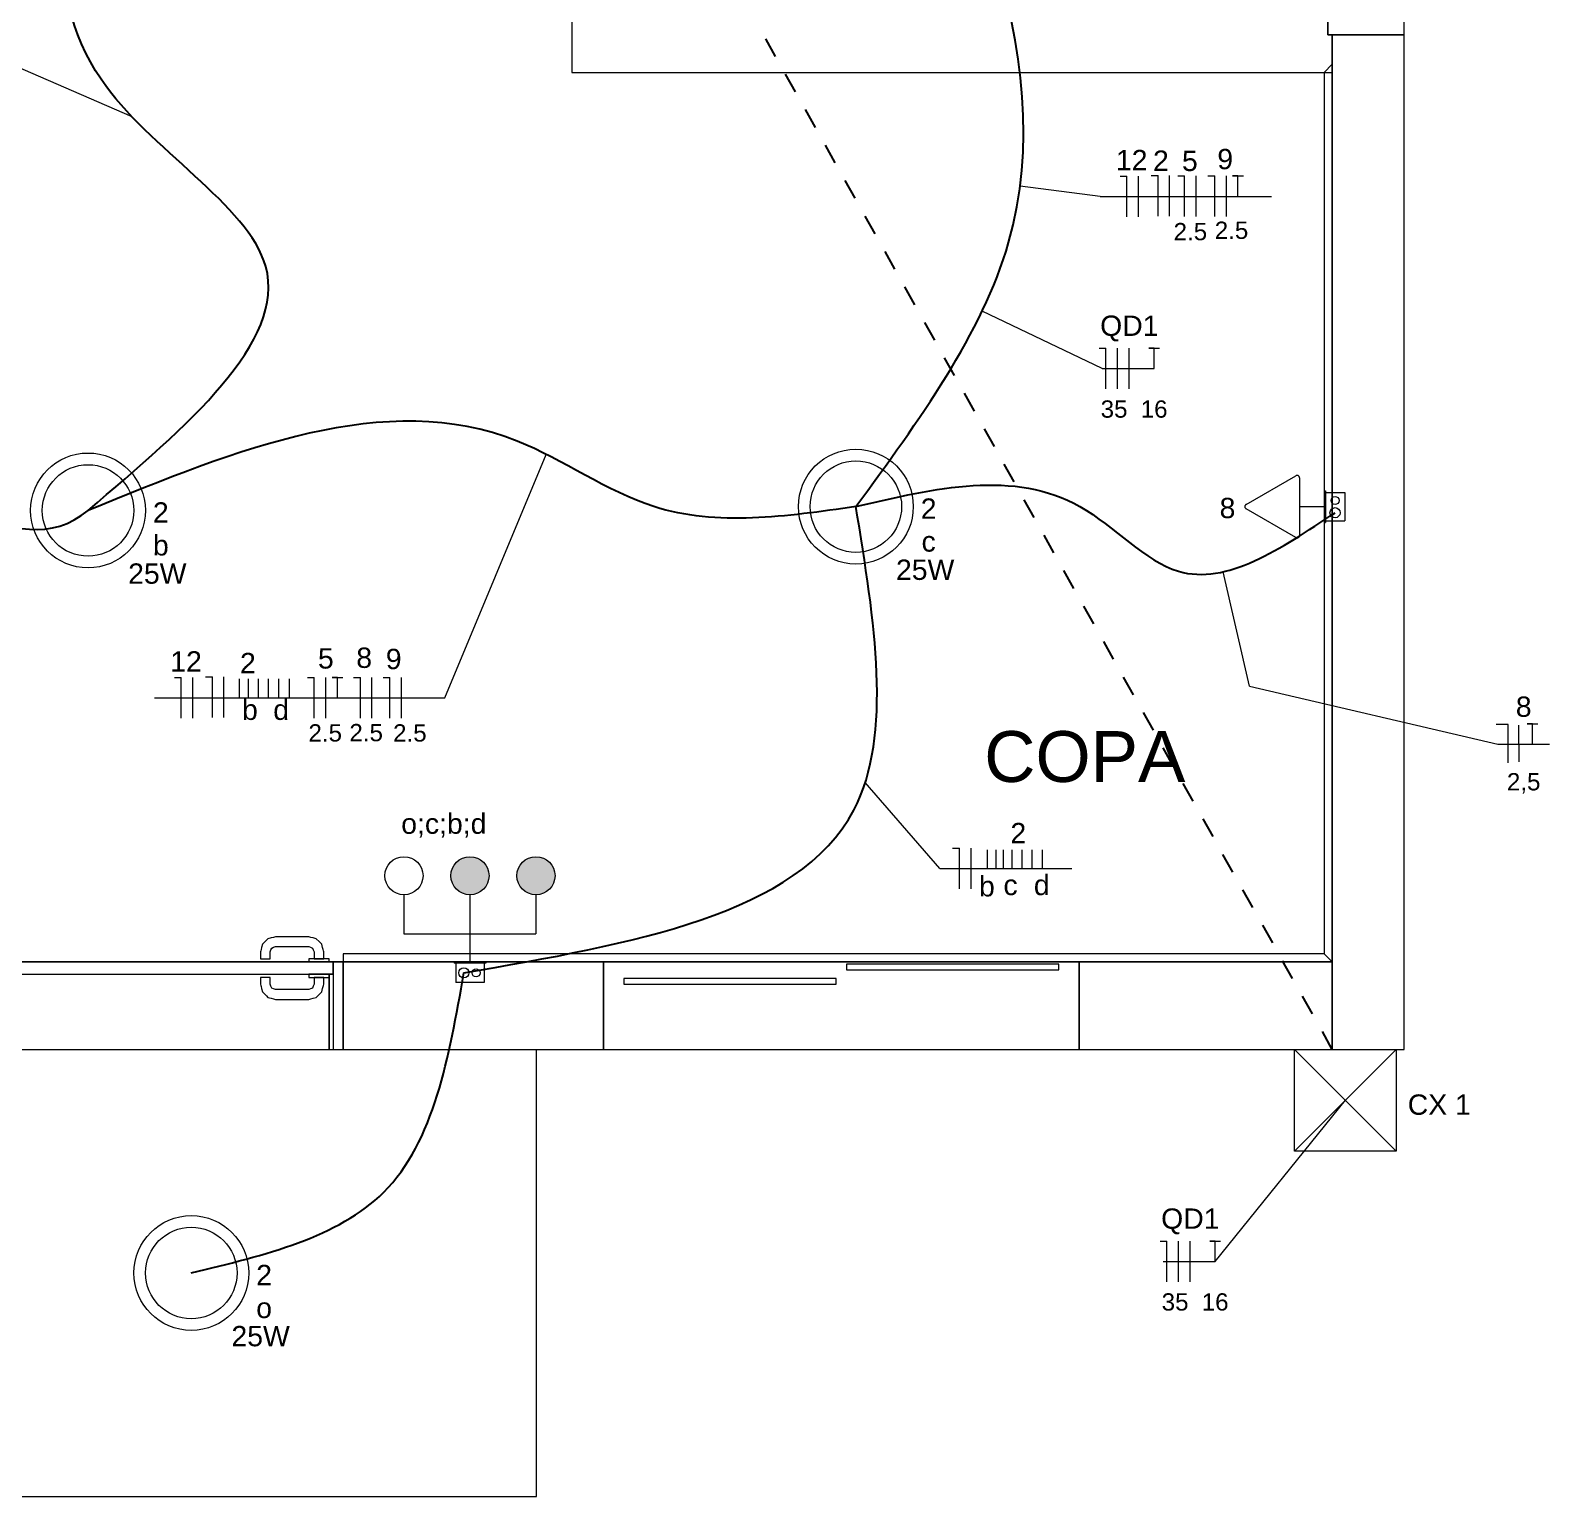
# Model space of a CAD drawing. Header units: millimetres. Extents: x 3.1 to 48, y 1.7 to 17.8.
# Drawn here: x 10.93 to 18.4, y 2.78 to 9.99 of the extents above; entities that cross this region are included whole.
import ezdxf

# ---------------------------------------------------------------- set-up
doc = ezdxf.new("R2010")
doc.units = ezdxf.units.MM
doc.linetypes.add('ACAD_ISO07W100', pattern=[3, 0, -3])
for name, color, linetype, lineweight in [('Caixas de passagem', 134, 'Continuous', 5), ('EL-Fios (Fase 1)', 2, 'Continuous', 15), ('EL-Fios (Fase 2)', 18, 'Continuous', 15), ('EL-Fios (Neutro)', 154, 'Continuous', 15), ('EL-Fios (Retorno)', 10, 'Continuous', 15), ('EL-Fios (Terra)', 92, 'Continuous', 15), ('EL-Interruptor', 3, 'Continuous', 20), ('EL-Lâmpada', 22, 'Continuous', 20), ('EL-Textos fios', 1, 'Continuous', 9), ('EL-Tomadas', 150, 'Continuous', 20), ('IFC-Caixa de passagem-Contorno', 44, 'Continuous', 5), ('IFC-Elemento construtivo genérico-Contorno', 253, 'Continuous', 5), ('IFC-Janela-Contorno', 253, 'Continuous', 5), ('IFC-Laje-Contorno', 253, 'Continuous', 5), ('IFC-Parede padrão-Contorno', 253, 'Continuous', 5), ('IFC-Porta-Contorno', 253, 'Continuous', 5), ('P-Simbol', 5, 'Continuous', 20), ('Textos', 2, 'Continuous', 9)]:
    doc.layers.add(name, color=color, linetype=linetype, lineweight=lineweight)
doc.layers.add('El- Eletroduto Piso', color=4, linetype='ACAD_ISO07W100')
doc.layers.add('EL-Eletroduto', color=30, linetype='Continuous')
doc.styles.add('Arial', font='arial.ttf')
doc.styles.get("Standard").update_dxf_attribs({"font": 'arial.ttf'})

msp = doc.modelspace()

# ---------------------------------------------------------------- hatches: boundary and pattern name
at = {"layer": 'EL-Interruptor', "linetype": 'Continuous'}
for points in [[(13.1357, 5.9124), (13.1209, 5.9193), (13.1051, 5.9235), (13.0888, 5.925), (13.0725, 5.9235), (13.0567, 5.9193), (13.0419, 5.9124), (13.0285, 5.903), (13.017, 5.8915), (13.0076, 5.8781), (13.0007, 5.8633), (12.9965, 5.8475), (12.9951, 5.8312), (12.9965, 5.8149), (13.0007, 5.7992), (13.0076, 5.7843), (13.017, 5.771), (13.0285, 5.7594), (13.0419, 5.75), (13.0567, 5.7431), (13.0725, 5.7389), (13.0888, 5.7375), (13.1051, 5.7389), (13.1209, 5.7431), (13.1357, 5.75), (13.1491, 5.7594), (13.1606, 5.771), (13.17, 5.7843), (13.1769, 5.7992), (13.1811, 5.8149), (13.1825, 5.8312), (13.1811, 5.8475), (13.1769, 5.8633), (13.17, 5.8781), (13.1606, 5.8915), (13.1491, 5.903), (13.1357, 5.9124)], [(13.4135, 5.925), (13.3973, 5.9235), (13.3815, 5.9193), (13.3667, 5.9124), (13.3533, 5.903), (13.3417, 5.8915), (13.3324, 5.8781), (13.3255, 5.8633), (13.3212, 5.8475), (13.3198, 5.8312), (13.3212, 5.8149), (13.3255, 5.7992), (13.3324, 5.7843), (13.3417, 5.771), (13.3533, 5.7594), (13.3667, 5.75), (13.3815, 5.7431), (13.3973, 5.7389), (13.4135, 5.7375), (13.4298, 5.7389), (13.4456, 5.7431), (13.4604, 5.75), (13.4738, 5.7594), (13.4854, 5.771), (13.4947, 5.7843), (13.5016, 5.7992), (13.5059, 5.8149), (13.5073, 5.8312), (13.5059, 5.8475), (13.5016, 5.8633), (13.4947, 5.8781), (13.4854, 5.8915), (13.4738, 5.903), (13.4604, 5.9124), (13.4456, 5.9193), (13.4298, 5.9235), (13.4135, 5.925)]]:
    msp.add_hatch(color=81, dxfattribs=at).paths.add_polyline_path(points)

# ---------------------------------------------------------------- linework, layer by layer
at = {"layer": 'Caixas de passagem'}
for p, q in [((17.146, 4.977), (17.646, 4.477)), ((17.146, 4.477), (17.646, 4.977))]:
    msp.add_line(p, q, dxfattribs=at)
msp.add_lwpolyline([(17.146, 4.977), (17.646, 4.977), (17.646, 4.477), (17.146, 4.477), (17.146, 4.977)], dxfattribs=at)
at = {"layer": 'El- Eletroduto Piso', "ltscale": 0.01}
msp.add_line((17.3316, 4.977), (12.5958, 13.4233), dxfattribs=at)
at = {"layer": 'EL-Eletroduto'}
for points in [[(14.9874, 7.6471), (15.7388, 8.9456), (14.9874, 11.961)], [(11.2096, 7.6281), (12.084, 8.8279), (11.2738, 9.749), (11.2096, 11.3435)], [(8.1856, 8.463), (9.8997, 8.0777), (11.2096, 7.6281), (11.2102, 7.6286)], [(14.9874, 7.6471), (13.9938, 7.6471), (13.3216, 7.9689), (11.2096, 7.6281)], [(14.9874, 7.6471), (16.0899, 7.6471), (16.5754, 7.3288), (17.3452, 7.6171)], [(13.0588, 5.3534), (14.9775, 6.1544), (14.9874, 7.6471)], [(11.7177, 3.877), (12.6642, 4.2744), (13.0588, 5.3534)]]:
    msp.add_spline(points, degree=3, dxfattribs=at)
at = {"layer": 'EL-Fios (Fase 1)'}
for p, q in [((16.3779, 9.0732), (16.3779, 9.2732)), ((16.8103, 9.0744), (16.8103, 9.2744)), ((16.2746, 8.2264), (16.2746, 8.4264)), ((11.7252, 6.607), (11.7252, 6.807)), ((12.3797, 6.607), (12.3797, 6.807)), ((12.6067, 6.607), (12.6067, 6.807)), ((12.7522, 6.607), (12.7522, 6.807)), ((16.5748, 3.834), (16.5748, 4.034))]:
    msp.add_line(p, q, dxfattribs=at)
at = {"layer": 'EL-Fios (Fase 2)'}
for p, q in [((16.5311, 9.0757), (16.5311, 9.2757)), ((16.6614, 9.0749), (16.6614, 9.2749)), ((16.3318, 8.2264), (16.3318, 8.4264)), ((11.8784, 6.6096), (11.8784, 6.8096)), ((16.6319, 3.834), (16.6319, 4.034))]:
    msp.add_line(p, q, dxfattribs=at)
at = {"layer": 'EL-Fios (Neutro)'}
for p, q in [((16.2875, 9.2732), (16.3208, 9.2732)), ((16.3208, 9.0732), (16.3208, 9.2732)), ((16.4407, 9.2757), (16.474, 9.2757)), ((16.474, 9.0757), (16.474, 9.2757)), ((16.5709, 9.2749), (16.6043, 9.2749)), ((16.6043, 9.0749), (16.6043, 9.2749)), ((16.7198, 9.2744), (16.7532, 9.2744)), ((16.7532, 9.0744), (16.7532, 9.2744)), ((16.1841, 8.4264), (16.2175, 8.4264)), ((16.2175, 8.2264), (16.2175, 8.4264)), ((11.6347, 6.807), (11.6681, 6.807)), ((11.6681, 6.607), (11.6681, 6.807)), ((11.7879, 6.8096), (11.8213, 6.8096)), ((11.8213, 6.6096), (11.8213, 6.8096)), ((12.2893, 6.807), (12.3226, 6.807)), ((12.3226, 6.607), (12.3226, 6.807)), ((12.5162, 6.807), (12.5495, 6.807)), ((12.5495, 6.607), (12.5495, 6.807)), ((12.6617, 6.807), (12.695, 6.807)), ((12.695, 6.607), (12.695, 6.807)), ((18.1975, 6.5755), (18.1379, 6.5755)), ((18.1975, 6.3861), (18.1975, 6.5755)), ((15.4637, 5.9668), (15.497, 5.9668)), ((15.497, 5.7668), (15.497, 5.9668)), ((16.4843, 4.034), (16.5177, 4.034)), ((16.5177, 3.834), (16.5177, 4.034))]:
    msp.add_line(p, q, dxfattribs=at)
at = {"layer": 'EL-Fios (Retorno)'}
for p, q in [((10.5613, 9.9412), (11.4244, 9.5666)), ((16.1894, 9.1732), (15.7962, 9.2238)), ((16.1894, 9.1732), (17.0325, 9.1732)), ((16.1997, 8.3264), (15.6087, 8.6089)), ((12.9651, 6.707), (13.4636, 7.904)), ((16.9235, 6.7634), (16.7951, 7.3267)), ((11.9556, 6.707), (11.9556, 6.7991)), ((11.9989, 6.707), (11.9989, 6.7991)), ((12.048, 6.707), (12.048, 6.7991)), ((12.0973, 6.707), (12.0973, 6.7991)), ((12.148, 6.707), (12.148, 6.7991)), ((12.2009, 6.707), (12.2009, 6.7991)), ((16.9235, 6.7634), (18.1455, 6.4784)), ((11.5367, 6.707), (12.3797, 6.707)), ((12.3797, 6.707), (12.5996, 6.707)), ((12.5996, 6.707), (12.9651, 6.707)), ((18.2499, 6.4784), (18.2499, 6.5719)), ((18.2499, 6.4784), (18.2499, 6.3913)), ((15.4, 5.8668), (15.0339, 6.2906)), ((15.6354, 5.8668), (15.6354, 5.9588)), ((15.6777, 5.8668), (15.6777, 5.9588)), ((15.7135, 5.8668), (15.7135, 5.9588)), ((15.7569, 5.8668), (15.7569, 5.9588)), ((15.8059, 5.8668), (15.8059, 5.9588)), ((15.8552, 5.8668), (15.8552, 5.9588)), ((15.9058, 5.8668), (15.9058, 5.9588)), ((15.4, 5.8668), (15.9058, 5.8668)), ((15.9058, 5.8668), (16.0498, 5.8668)), ((16.7551, 3.934), (17.396, 4.727))]:
    msp.add_line(p, q, dxfattribs=at)
at = {"layer": 'EL-Fios (Terra)'}
for points in [[(16.8674, 9.1744), (16.8674, 9.2744), (16.8408, 9.2744), (16.8941, 9.2744)], [(16.4549, 8.3264), (16.4549, 8.4264), (16.4283, 8.4264), (16.4816, 8.4264)], [(12.4369, 6.707), (12.4369, 6.807), (12.4102, 6.807), (12.4636, 6.807)], [(18.317, 6.4784), (18.317, 6.5784), (18.2903, 6.5784), (18.3436, 6.5784)], [(16.7551, 3.934), (16.7551, 4.034), (16.7284, 4.034), (16.7818, 4.034)]]:
    msp.add_lwpolyline(points, dxfattribs=at)
at = {"layer": 'EL-Interruptor'}
for p, q in [((12.764, 5.7375), (12.764, 5.5455)), ((13.0888, 5.7375), (13.0888, 5.5455)), ((13.4135, 5.7375), (13.4135, 5.5455)), ((12.764, 5.5455), (13.4135, 5.5455)), ((13.0888, 5.5455), (13.0888, 5.407))]:
    msp.add_line(p, q, dxfattribs=at)
for centre in [(12.764, 5.8312), (13.0888, 5.8312), (13.4135, 5.8312)]:
    msp.add_circle(centre, 0.0937, dxfattribs=at)
at = {"layer": 'EL-Lâmpada'}
msp.add_line((15.5541, 5.7668), (15.5541, 5.9668), dxfattribs=at)
at = {"layer": 'EL-Textos fios'}
for p, q in [((16.1997, 8.3264), (16.4549, 8.3264)), ((18.1455, 6.4784), (18.4008, 6.4784)), ((16.4999, 3.934), (16.7551, 3.934))]:
    msp.add_line(p, q, dxfattribs=at)
at = {"layer": 'EL-Tomadas'}
for p, q in [((16.9072, 7.6575), (17.1525, 7.7991)), ((17.1705, 7.7887), (17.1704, 7.5055)), ((17.1524, 7.4951), (16.9072, 7.6367)), ((17.1704, 7.6471), (17.291, 7.6471))]:
    msp.add_line(p, q, dxfattribs=at)
for points in [[(17.1705, 7.7887), (17.1705, 7.7901), (17.1702, 7.7915), (17.1698, 7.7928), (17.1693, 7.7941), (17.1686, 7.7953), (17.1677, 7.7964), (17.1668, 7.7975), (17.1657, 7.7984), (17.1645, 7.7991), (17.1633, 7.7997), (17.162, 7.8002), (17.1606, 7.8005), (17.1592, 7.8007), (17.1578, 7.8007), (17.1565, 7.8005), (17.1551, 7.8002), (17.1538, 7.7997), (17.1525, 7.7991)], [(16.9072, 7.6575), (16.906, 7.6567), (16.9049, 7.6558), (16.904, 7.6548), (16.9031, 7.6537), (16.9024, 7.6524), (16.9019, 7.6512), (16.9015, 7.6498), (16.9012, 7.6485), (16.9012, 7.6471), (16.9012, 7.6457), (16.9015, 7.6443), (16.9019, 7.643), (16.9024, 7.6417), (16.9031, 7.6405), (16.904, 7.6393), (16.9049, 7.6383), (16.906, 7.6374), (16.9072, 7.6367)], [(17.1524, 7.4951), (17.1537, 7.4945), (17.155, 7.494), (17.1563, 7.4937), (17.1577, 7.4935), (17.1591, 7.4935), (17.1605, 7.4937), (17.1618, 7.494), (17.1632, 7.4945), (17.1644, 7.4951), (17.1656, 7.4958), (17.1666, 7.4967), (17.1676, 7.4978), (17.1684, 7.4989), (17.1691, 7.5001), (17.1697, 7.5014), (17.1701, 7.5027), (17.1703, 7.5041), (17.1704, 7.5055)]]:
    msp.add_lwpolyline(points, dxfattribs=at)
at = {"layer": 'IFC-Caixa de passagem-Contorno'}
for p, q in [((17.2916, 7.7251), (17.2916, 7.5691)), ((17.2916, 7.7251), (17.2976, 7.7251)), ((17.2976, 7.7251), (17.2976, 7.5691)), ((17.2976, 7.7171), (17.3926, 7.7171)), ((17.3926, 7.7171), (17.3926, 7.5771)), ((17.2916, 7.5691), (17.2976, 7.5691)), ((17.2976, 7.5771), (17.3926, 7.5771)), ((13.1668, 5.407), (13.0108, 5.407)), ((13.0108, 5.407), (13.0108, 5.401)), ((13.1668, 5.401), (13.0108, 5.401)), ((13.0188, 5.401), (13.0188, 5.306)), ((13.1588, 5.401), (13.1588, 5.306)), ((13.1668, 5.407), (13.1668, 5.401)), ((13.1588, 5.306), (13.0188, 5.306))]:
    msp.add_line(p, q, dxfattribs=at)
for centre, radius in [((17.3452, 7.6171), 0.025), ((17.3452, 7.6771), 0.0199), ((13.0588, 5.3534), 0.025), ((13.1188, 5.3534), 0.0199)]:
    msp.add_circle(centre, radius, dxfattribs=at)
at = {"layer": 'IFC-Elemento construtivo genérico-Contorno', "lineweight": 5}
for p, q in [((17.3316, 9.823), (17.2916, 9.783)), ((17.3316, 5.407), (17.3316, 9.823)), ((17.2916, 9.783), (17.2916, 5.447)), ((12.4656, 5.447), (12.4656, 5.407)), ((12.9556, 5.447), (12.4656, 5.447)), ((12.4656, 5.407), (12.9156, 5.407)), ((12.9156, 5.407), (13.7456, 5.407)), ((17.2916, 5.447), (12.9556, 5.447)), ((13.7456, 5.407), (16.0856, 5.407)), ((16.0856, 5.407), (17.3316, 5.407)), ((17.2916, 5.447), (17.3316, 5.407)), ((17.3316, 5.407), (17.2916, 5.447))]:
    msp.add_line(p, q, dxfattribs=at)
at = {"layer": 'IFC-Janela-Contorno', "lineweight": 5}
for p, q in [((15.5484, 5.396), (14.9406, 5.396)), ((14.9406, 5.396), (14.9406, 5.3843)), ((14.9406, 5.3843), (14.9406, 5.368)), ((15.9856, 5.396), (15.5484, 5.396)), ((15.9856, 5.3797), (15.9856, 5.396)), ((14.4534, 5.326), (13.8456, 5.326)), ((13.8456, 5.326), (13.8456, 5.3143)), ((13.8456, 5.3143), (13.8456, 5.298)), ((14.8906, 5.326), (14.4534, 5.326)), ((14.8906, 5.3097), (14.8906, 5.326)), ((14.8906, 5.298), (14.8906, 5.3097)), ((14.9406, 5.368), (15.3778, 5.368)), ((15.3778, 5.368), (15.9856, 5.368)), ((15.9856, 5.368), (15.9856, 5.3797)), ((13.8456, 5.298), (14.2828, 5.298)), ((14.2828, 5.298), (14.8906, 5.298))]:
    msp.add_line(p, q, dxfattribs=at)
at = {"layer": 'IFC-Laje-Contorno', "lineweight": 5}
for p, q in [((13.5896, 10.113), (13.5896, 9.968)), ((17.3096, 9.968), (17.3096, 10.113)), ((13.5896, 9.968), (13.5896, 9.783)), ((17.3316, 9.968), (17.3096, 9.968)), ((17.3316, 9.823), (17.3316, 9.968)), ((17.3316, 9.783), (17.3316, 9.823)), ((13.5896, 9.783), (17.2916, 9.783)), ((17.2916, 9.783), (17.3316, 9.783)), ((10.8356, 5.407), (11.9809, 5.407)), ((11.9809, 5.407), (12.106, 5.407)), ((12.106, 5.407), (12.3696, 5.407)), ((12.3956, 5.407), (12.4467, 5.407)), ((12.4467, 5.407), (12.4656, 5.407)), ((12.3956, 5.271), (12.3956, 5.331)), ((12.3956, 5.2498), (12.3956, 5.271)), ((12.3956, 5.223), (12.3956, 5.2498)), ((12.3956, 5.1618), (12.3956, 5.223)), ((12.3956, 5.1523), (12.3956, 5.1618)), ((12.3956, 4.977), (12.3956, 5.1523)), ((10.8356, 4.977), (11.3775, 4.977)), ((11.3775, 4.977), (12.058, 4.977)), ((12.058, 4.977), (12.106, 4.977)), ((12.106, 4.977), (12.1437, 4.977)), ((12.1437, 4.977), (12.2838, 4.977)), ((12.2838, 4.977), (12.2956, 4.977)), ((12.2956, 4.977), (12.3216, 4.977)), ((12.3216, 4.977), (12.3696, 4.977)), ((12.3696, 4.977), (12.3956, 4.977)), ((13.4156, 2.777), (13.4156, 4.977)), ((9.8156, 2.777), (13.4156, 2.777))]:
    msp.add_line(p, q, dxfattribs=at)
at = {"layer": 'IFC-Parede padrão-Contorno', "lineweight": 5}
for p, q in [((17.6856, 9.968), (17.6856, 11.7296)), ((17.3096, 10.113), (17.3096, 9.968)), ((17.3096, 9.968), (17.3316, 9.968)), ((17.4766, 9.968), (17.3316, 9.968)), ((17.3316, 9.968), (17.3316, 9.823)), ((17.3316, 9.968), (17.4465, 9.968)), ((17.4465, 9.968), (17.6856, 9.968)), ((17.5567, 9.968), (17.4766, 9.968)), ((17.6856, 9.968), (17.5567, 9.968)), ((17.6856, 6.7943), (17.6856, 9.968)), ((17.3316, 9.823), (17.3316, 9.783)), ((17.3316, 9.783), (17.3316, 8.1506)), ((17.3316, 8.1506), (17.3316, 5.407)), ((17.6856, 4.977), (17.6856, 6.7943)), ((13.0888, 5.407), (12.4656, 5.407)), ((12.4656, 5.407), (12.4656, 5.347)), ((13.7456, 5.407), (13.0888, 5.407)), ((13.7456, 5.1741), (13.7456, 5.407)), ((13.8456, 5.407), (13.7456, 5.407)), ((13.7456, 5.407), (13.7456, 5.326)), ((14.4969, 5.407), (13.8456, 5.407)), ((14.8906, 5.407), (14.4969, 5.407)), ((14.9406, 5.407), (14.8906, 5.407)), ((15.9856, 5.407), (14.9406, 5.407)), ((16.0856, 5.407), (15.9856, 5.407)), ((16.0856, 5.407), (16.0856, 5.2482)), ((16.526, 5.407), (16.0856, 5.407)), ((16.0856, 5.396), (16.0856, 5.407)), ((16.0856, 5.368), (16.0856, 5.396)), ((17.3316, 5.407), (16.526, 5.407)), ((17.3316, 5.1335), (17.3316, 5.407)), ((17.3316, 5.407), (17.3316, 4.977)), ((12.4156, 5.347), (12.4156, 4.977)), ((12.4656, 5.347), (12.4656, 5.3273)), ((12.4656, 5.3273), (12.4656, 5.2395)), ((13.7456, 5.326), (13.7456, 5.298)), ((16.0856, 4.977), (16.0856, 5.368)), ((12.4656, 5.2395), (12.4656, 4.977)), ((13.7456, 5.298), (13.7456, 4.977)), ((16.0856, 5.2482), (16.0856, 5.2234)), ((13.7456, 5.1605), (13.7456, 5.1741)), ((13.7456, 4.977), (13.7456, 5.1605)), ((16.0856, 5.2234), (16.0856, 4.977)), ((17.3316, 4.977), (17.3316, 5.1335)), ((12.4156, 4.977), (12.4656, 4.977)), ((12.4656, 4.977), (13.338, 4.977)), ((13.338, 4.977), (13.7456, 4.977)), ((13.7456, 4.977), (15.9856, 4.977)), ((15.9856, 4.977), (16.0856, 4.977)), ((16.0856, 4.977), (16.526, 4.977)), ((16.526, 4.977), (17.3316, 4.977)), ((17.3316, 4.977), (17.4605, 4.977)), ((17.4605, 4.977), (17.6856, 4.977))]:
    msp.add_line(p, q, dxfattribs=at)
at = {"layer": 'IFC-Porta-Contorno', "lineweight": 5}
for p, q in [((12.0594, 5.4623), (12.058, 5.457)), ((12.058, 5.457), (12.058, 5.423)), ((12.0608, 5.4676), (12.0594, 5.4623)), ((12.0637, 5.4782), (12.0608, 5.4676)), ((12.0679, 5.494), (12.0637, 5.4782)), ((12.0814, 5.5075), (12.0679, 5.494)), ((12.0882, 5.5143), (12.0814, 5.5075)), ((12.095, 5.5211), (12.0882, 5.5143)), ((12.1108, 5.5253), (12.095, 5.5211)), ((12.106, 5.457), (12.1098, 5.4662)), ((12.106, 5.423), (12.106, 5.457)), ((12.1098, 5.4662), (12.1136, 5.4754)), ((12.1214, 5.5281), (12.1108, 5.5253)), ((12.1136, 5.4754), (12.1228, 5.4792)), ((12.1267, 5.5295), (12.1214, 5.5281)), ((12.1228, 5.4792), (12.132, 5.483)), ((12.132, 5.531), (12.1267, 5.5295)), ((12.2956, 5.531), (12.132, 5.531)), ((12.132, 5.483), (12.2956, 5.483)), ((12.3009, 5.5295), (12.2956, 5.531)), ((12.2956, 5.483), (12.3048, 5.4792)), ((12.3062, 5.5281), (12.3009, 5.5295)), ((12.3048, 5.4792), (12.314, 5.4754)), ((12.3168, 5.5253), (12.3062, 5.5281)), ((12.314, 5.4754), (12.3178, 5.4662)), ((12.3326, 5.5211), (12.3168, 5.5253)), ((12.3178, 5.4662), (12.3216, 5.457)), ((12.3216, 5.457), (12.3216, 5.423)), ((12.3461, 5.5075), (12.3326, 5.5211)), ((12.3529, 5.5007), (12.3461, 5.5075)), ((12.3597, 5.494), (12.3529, 5.5007)), ((12.3639, 5.4782), (12.3597, 5.494)), ((12.3667, 5.4676), (12.3639, 5.4782)), ((12.3682, 5.4623), (12.3667, 5.4676)), ((12.3696, 5.457), (12.3682, 5.4623)), ((12.3696, 5.423), (12.3696, 5.457)), ((11.0911, 5.407), (10.8356, 5.407)), ((12.2956, 5.407), (11.0911, 5.407)), ((12.058, 5.423), (12.0588, 5.423)), ((12.0588, 5.423), (12.0612, 5.423)), ((12.0612, 5.423), (12.065, 5.423)), ((12.065, 5.423), (12.07, 5.423)), ((12.07, 5.423), (12.0758, 5.423)), ((12.0758, 5.423), (12.082, 5.423)), ((12.082, 5.423), (12.0882, 5.423)), ((12.0882, 5.423), (12.094, 5.423)), ((12.094, 5.423), (12.0989, 5.423)), ((12.0989, 5.423), (12.1028, 5.423)), ((12.1028, 5.423), (12.1052, 5.423)), ((12.1052, 5.423), (12.106, 5.423)), ((12.2973, 5.423), (12.2956, 5.423)), ((12.2956, 5.423), (12.2956, 5.407)), ((12.3956, 5.407), (12.2956, 5.407)), ((12.2956, 5.407), (12.2973, 5.407)), ((12.3023, 5.423), (12.2973, 5.423)), ((12.2973, 5.407), (12.3023, 5.407)), ((12.3102, 5.423), (12.3023, 5.423)), ((12.3023, 5.407), (12.3102, 5.407)), ((12.3206, 5.423), (12.3102, 5.423)), ((12.3102, 5.407), (12.3206, 5.407)), ((12.3216, 5.423), (12.3206, 5.423)), ((12.3206, 5.407), (12.3326, 5.407)), ((12.3326, 5.423), (12.3216, 5.423)), ((12.3216, 5.423), (12.3224, 5.423)), ((12.3224, 5.423), (12.3248, 5.423)), ((12.3248, 5.423), (12.3286, 5.423)), ((12.3286, 5.423), (12.3336, 5.423)), ((12.3456, 5.423), (12.3326, 5.423)), ((12.3326, 5.407), (12.3456, 5.407)), ((12.3336, 5.423), (12.3394, 5.423)), ((12.3394, 5.423), (12.3456, 5.423)), ((12.3585, 5.423), (12.3456, 5.423)), ((12.3456, 5.423), (12.3518, 5.423)), ((12.3456, 5.407), (12.3585, 5.407)), ((12.3518, 5.423), (12.3576, 5.423)), ((12.3576, 5.423), (12.3625, 5.423)), ((12.3696, 5.423), (12.3585, 5.423)), ((12.3585, 5.407), (12.3706, 5.407)), ((12.3625, 5.423), (12.3664, 5.423)), ((12.3664, 5.423), (12.3688, 5.423)), ((12.3688, 5.423), (12.3696, 5.423)), ((12.3706, 5.423), (12.3696, 5.423)), ((12.3809, 5.423), (12.3706, 5.423)), ((12.3706, 5.407), (12.3809, 5.407)), ((12.3889, 5.423), (12.3809, 5.423)), ((12.3809, 5.407), (12.3889, 5.407)), ((12.3939, 5.423), (12.3889, 5.423)), ((12.3889, 5.407), (12.3939, 5.407)), ((12.3956, 5.423), (12.3939, 5.423)), ((12.3939, 5.407), (12.3956, 5.407)), ((12.3956, 5.407), (12.3956, 5.423)), ((12.4156, 5.407), (12.3956, 5.407)), ((12.4156, 5.407), (12.4156, 5.3575)), ((12.4243, 5.407), (12.4156, 5.407)), ((12.4156, 5.3966), (12.4156, 5.407)), ((12.4156, 5.347), (12.4156, 5.3966)), ((12.4656, 5.407), (12.4243, 5.407)), ((12.4656, 5.347), (12.4656, 5.407)), ((10.8356, 5.347), (12.14, 5.347)), ((12.058, 5.331), (12.058, 5.297)), ((12.0588, 5.331), (12.058, 5.331)), ((12.0612, 5.331), (12.0588, 5.331)), ((12.065, 5.331), (12.0612, 5.331)), ((12.07, 5.331), (12.065, 5.331)), ((12.0758, 5.331), (12.07, 5.331)), ((12.082, 5.331), (12.0758, 5.331)), ((12.0882, 5.331), (12.082, 5.331)), ((12.094, 5.331), (12.0882, 5.331)), ((12.0989, 5.331), (12.094, 5.331)), ((12.1028, 5.331), (12.0989, 5.331)), ((12.1052, 5.331), (12.1028, 5.331)), ((12.106, 5.331), (12.1052, 5.331)), ((12.106, 5.297), (12.106, 5.331)), ((12.14, 5.347), (12.3956, 5.347)), ((12.2956, 5.347), (12.2956, 5.331)), ((12.2973, 5.347), (12.2956, 5.347)), ((12.2956, 5.331), (12.2973, 5.331)), ((12.3023, 5.347), (12.2973, 5.347)), ((12.2973, 5.331), (12.3023, 5.331)), ((12.3102, 5.347), (12.3023, 5.347)), ((12.3023, 5.331), (12.3102, 5.331)), ((12.3206, 5.347), (12.3102, 5.347)), ((12.3102, 5.331), (12.3206, 5.331)), ((12.3326, 5.347), (12.3206, 5.347)), ((12.3206, 5.331), (12.3216, 5.331)), ((12.3216, 5.331), (12.3326, 5.331)), ((12.3224, 5.331), (12.3216, 5.331)), ((12.3216, 5.331), (12.3216, 5.297)), ((12.3248, 5.331), (12.3224, 5.331)), ((12.3286, 5.331), (12.3248, 5.331)), ((12.3336, 5.331), (12.3286, 5.331)), ((12.3456, 5.347), (12.3326, 5.347)), ((12.3326, 5.331), (12.3456, 5.331)), ((12.3394, 5.331), (12.3336, 5.331)), ((12.3456, 5.331), (12.3394, 5.331)), ((12.3585, 5.347), (12.3456, 5.347)), ((12.3456, 5.331), (12.3585, 5.331)), ((12.3518, 5.331), (12.3456, 5.331)), ((12.3576, 5.331), (12.3518, 5.331)), ((12.3625, 5.331), (12.3576, 5.331)), ((12.3706, 5.347), (12.3585, 5.347)), ((12.3585, 5.331), (12.3696, 5.331)), ((12.3664, 5.331), (12.3625, 5.331)), ((12.3688, 5.331), (12.3664, 5.331)), ((12.3696, 5.331), (12.3688, 5.331)), ((12.3696, 5.331), (12.3706, 5.331)), ((12.3696, 5.297), (12.3696, 5.331)), ((12.3809, 5.347), (12.3706, 5.347)), ((12.3706, 5.331), (12.3809, 5.331)), ((12.3889, 5.347), (12.3809, 5.347)), ((12.3809, 5.331), (12.3889, 5.331)), ((12.3939, 5.347), (12.3889, 5.347)), ((12.3889, 5.331), (12.3939, 5.331)), ((12.3956, 5.347), (12.3939, 5.347)), ((12.3939, 5.331), (12.3956, 5.331)), ((12.3956, 5.347), (12.3956, 5.331)), ((12.399, 5.347), (12.3956, 5.347)), ((12.3956, 5.347), (12.4156, 5.347)), ((12.3956, 5.331), (12.3956, 5.347)), ((12.3956, 5.331), (12.3956, 5.0404)), ((12.4156, 5.347), (12.399, 5.347)), ((12.4156, 5.3575), (12.4156, 5.347)), ((12.4656, 5.3273), (12.4656, 5.347)), ((12.4656, 4.977), (12.4656, 5.3273)), ((12.058, 5.297), (12.0594, 5.2917)), ((12.0594, 5.2917), (12.0608, 5.2864)), ((12.0608, 5.2864), (12.0637, 5.2757)), ((12.0637, 5.2757), (12.0679, 5.26)), ((12.0679, 5.26), (12.0814, 5.2464)), ((12.0814, 5.2464), (12.0882, 5.2397)), ((12.0882, 5.2397), (12.095, 5.2329)), ((12.095, 5.2329), (12.1108, 5.2287)), ((12.1098, 5.2878), (12.106, 5.297)), ((12.1136, 5.2786), (12.1098, 5.2878)), ((12.1228, 5.2748), (12.1136, 5.2786)), ((12.132, 5.271), (12.1228, 5.2748)), ((12.2956, 5.271), (12.132, 5.271)), ((12.3048, 5.2748), (12.2956, 5.271)), ((12.314, 5.2786), (12.3048, 5.2748)), ((12.3178, 5.2878), (12.314, 5.2786)), ((12.3168, 5.2287), (12.3326, 5.2329)), ((12.3216, 5.297), (12.3178, 5.2878)), ((12.3326, 5.2329), (12.3461, 5.2464)), ((12.3461, 5.2464), (12.3529, 5.2532)), ((12.3529, 5.2532), (12.3597, 5.26)), ((12.3597, 5.26), (12.3639, 5.2757)), ((12.3639, 5.2757), (12.3667, 5.2864)), ((12.3667, 5.2864), (12.3682, 5.2917)), ((12.3682, 5.2917), (12.3696, 5.297)), ((12.1108, 5.2287), (12.1214, 5.2258)), ((12.1214, 5.2258), (12.1267, 5.2244)), ((12.1267, 5.2244), (12.132, 5.223)), ((12.132, 5.223), (12.2956, 5.223)), ((12.2956, 5.223), (12.3009, 5.2244)), ((12.3009, 5.2244), (12.3062, 5.2258)), ((12.3062, 5.2258), (12.3168, 5.2287)), ((12.3956, 5.0404), (12.3956, 4.977)), ((12.3956, 4.977), (12.4076, 4.977)), ((12.4076, 4.977), (12.4156, 4.977)), ((12.4156, 4.977), (12.4656, 4.977))]:
    msp.add_line(p, q, dxfattribs=at)
at = {"layer": 'P-Simbol'}
for centre, radius in [((14.9874, 7.6471), 0.2825), ((11.2096, 7.6281), 0.2825), ((11.2096, 7.6281), 0.225), ((14.9874, 7.6471), 0.225), ((11.7177, 3.877), 0.2825), ((11.7177, 3.877), 0.225)]:
    msp.add_circle(centre, radius, dxfattribs=at)

# ---------------------------------------------------------------- texts
at = {"layer": 'EL-Textos fios', "attachment_point": 8, "line_spacing_factor": 0.6, "style": 'Arial'}
for s, insert, char_height, width in [('12', (16.3446, 9.3017), 0.1, 0.155335), ('2', (16.4884, 9.2988), 0.1, 0.155335), ('5', (16.6308, 9.2965), 0.1, 0.155335), ('9', (16.8046, 9.3053), 0.1, 0.155335), ('2.5', (16.8357, 8.9628), 0.085, 0.330023), ('2.5', (16.6333, 8.9562), 0.085, 0.330023), ('QD1', (16.3329, 8.4594), 0.1, 0.574543), ('35', (16.2579, 8.0833), 0.085, 0.26407), ('16', (16.4549, 8.0833), 0.085, 0.26407), ('8', (12.5683, 6.8522), 0.1, 0.155335), ('12', (11.6919, 6.8355), 0.1, 0.155335), ('2', (11.9961, 6.8276), 0.1, 0.155335), ('5', (12.3797, 6.8489), 0.1, 0.155335), ('9', (12.7136, 6.8461), 0.1, 0.155335), ('b', (12.0062, 6.5963), 0.1, 0.155335), ('d', (12.1598, 6.5963), 0.1, 0.155335), ('8', (18.2732, 6.6114), 0.1, 0.155335), ('2.5', (12.5781, 6.4916), 0.085, 0.330023), ('2.5', (12.3767, 6.4902), 0.085, 0.330023), ('2.5', (12.793, 6.49), 0.085, 0.330023), ('2,5', (18.2732, 6.2353), 0.085, 0.132035), ('2', (15.7867, 5.991), 0.1, 0.155335), ('b', (15.6322, 5.728), 0.1, 0.155335), ('d', (15.902, 5.7343), 0.1, 0.155335), ('c', (15.7485, 5.7343), 0.1, 0.155335), ('QD1', (16.633, 4.067), 0.1, 0.574543), ('35', (16.5581, 3.691), 0.085, 0.26407), ('16', (16.7551, 3.691), 0.085, 0.26407)]:
    msp.add_mtext(s, dxfattribs=dict(at, insert=insert, char_height=char_height, width=width))
at = {"layer": 'Textos'}
msp.add_text('COPA', height=0.25, dxfattribs=at).set_placement((15.6189, 6.2926))
at = {"layer": 'Textos', "char_height": 0.1, "line_spacing_factor": 0.6, "style": 'Arial'}
for s, insert, width, attachment_point in [('2', (11.5677, 7.5682), 0.155335, 8), ('2', (15.3456, 7.5872), 0.155335, 8), ('8', (16.777, 7.5888), 0.155335, 7), ('b', (11.5677, 7.4052), 0.062043, 8), ('c', (15.3456, 7.4242), 0.062043, 8), ('25W', (11.5505, 7.2662), 0.57439, 8), ('25W', (15.3284, 7.2851), 0.57439, 8), ('o;c;b;d', (12.7505, 6.0189), 0.155335, 7), ('CX 1', (17.858, 4.6539), 0.57439, 8), ('2', (12.0759, 3.8171), 0.155335, 8), ('o', (12.0759, 3.6541), 0.062043, 8), ('25W', (12.0587, 3.5151), 0.57439, 8)]:
    msp.add_mtext(s, dxfattribs=dict(at, insert=insert, width=width, attachment_point=attachment_point))

doc.saveas('drawing.dxf')
